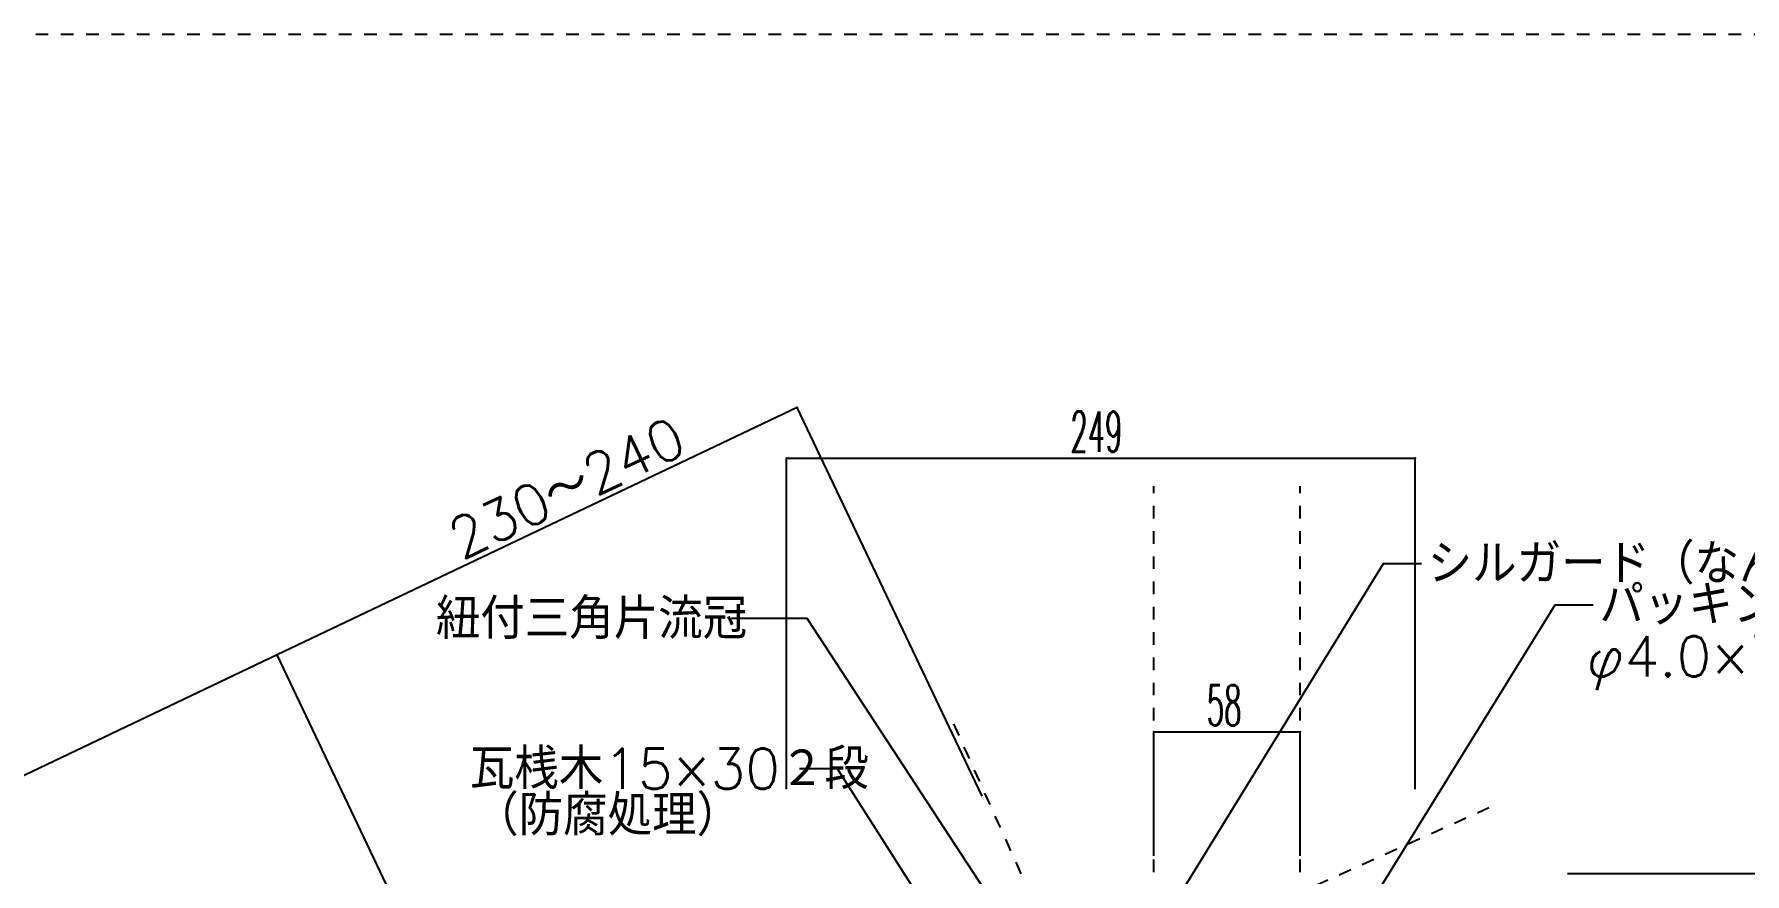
# Model space of a CAD drawing. Extents: x -1727 to 4652, y -2308 to 2357.
# Drawn here: x 3433 to 4110, y -332 to 0 of the extents above; entities that cross this region are included whole.
import ezdxf

# ---------------------------------------------------------------- set-up
doc = ezdxf.new("R2010")
doc.units = 0
doc.header["$LTSCALE"] = 5
doc.linetypes.add('DOT', pattern=[2, 1, -1])
for name, color, linetype in [('0-1', 7, 'CONTINUOUS'), ('0-3', 7, 'CONTINUOUS'), ('0-4', 7, 'CONTINUOUS'), ('0-A', 7, 'CONTINUOUS'), ('0-F', 7, 'CONTINUOUS')]:
    doc.layers.add(name, color=color, linetype=linetype)
doc.styles.get("Standard").update_dxf_attribs({"font": 'txt.shx', "bigfont": 'extfont.shx'})

msp = doc.modelspace()

# ---------------------------------------------------------------- linework, layer by layer
at = {"layer": '0-1', "color": 7, "linetype": 'CONTINUOUS'}
for p, q in [((3734.545, -147.8085), (3528.7945, -245.7444)), ((3807.7741, -301.6532), (3734.545, -147.8085)), ((3528.7945, -245.7444), (3275.9743, -366.0852)), ((3602.0237, -399.5891), (3528.7945, -245.7444))]:
    msp.add_line(p, q, dxfattribs=at)
msp.add_lwpolyline([(3858.2504, -385.9288), (3966.6654, -209.6004), (3981.6654, -209.6004)], dxfattribs=at)
at = {"layer": '0-1', "color": 7}
for p in [(3734.545, -147.8085), (3528.7945, -245.7444)]:
    msp.add_point(p, dxfattribs=at)
at = {"layer": '0-3', "color": 7, "linetype": 'CONTINUOUS'}
for p, q in [((3734.545, -147.8085), (3528.7945, -245.7444)), ((3807.7741, -301.6532), (3734.545, -147.8085)), ((3528.7945, -245.7444), (3275.9743, -366.0852)), ((3602.0237, -399.5891), (3528.7945, -245.7444))]:
    msp.add_line(p, q, dxfattribs=at)
for points in [[(3858.2504, -385.9288), (3966.6654, -209.6004), (3981.6654, -209.6004)], [(3931.1533, -393.1707), (4034.6281, -225.8415), (4049.6281, -225.8415)], [(3833.5559, -376.6148), (3738.5924, -231.3766), (3708.5924, -231.3766)], [(3843.896, -437.5885), (3750.5427, -290.7985), (3735.5427, -290.7985)]]:
    msp.add_lwpolyline(points, dxfattribs=at)
at = {"layer": '0-3', "color": 7}
for p in [(3734.545, -147.8085), (3528.7945, -245.7444)]:
    msp.add_point(p, dxfattribs=at)
at = {"layer": '0-4', "color": 7, "linetype": 'CONTINUOUS'}
for p, q in [((3730.3036, -167.8635), (3979.1704, -167.8635)), ((3730.3036, -298.8973), (3730.3036, -167.8635)), ((3979.1704, -298.8973), (3979.1704, -167.8635)), ((3875.7336, -276.1434), (3933.7336, -276.1434)), ((3875.7336, -325.2193), (3875.7336, -276.1434)), ((3933.7336, -325.2193), (3933.7336, -276.1434)), ((4039.4904, -332.3298), (4146.9534, -332.3298))]:
    msp.add_line(p, q, dxfattribs=at)
at = {"layer": '0-4', "color": 7}
for p in [(3730.3036, -167.8635), (3979.1704, -167.8635), (3875.7336, -276.1434), (3933.7336, -276.1434)]:
    msp.add_point(p, dxfattribs=at)
at = {"layer": '0-A', "color": 7, "linetype": 'DOT'}
msp.add_line((-1726.8095, 0), (4652.0253, 0), dxfattribs=at)
at = {"layer": '0-F', "color": 1, "linetype": 'DOT'}
for p, q in [((3875.7336, -451.7175), (3875.7336, -178.965)), ((3933.7336, -451.7175), (3933.7336, -178.965)), ((3909.4526, -523.8517), (3795.2647, -270.0973)), ((4008.4095, -306.2731), (3085.2095, -721.1114))]:
    msp.add_line(p, q, dxfattribs=at)

# ---------------------------------------------------------------- texts
at = {"layer": '0-1', "color": 7}
msp.add_text('230～240', height=16, rotation=25.4542, dxfattribs=at).set_placement((3601.7015, -208.2723))
msp.add_text('シルガード（なんばん）', height=16, dxfattribs=at).set_placement((3984.1654, -217.6004))
at = {"layer": '0-3', "color": 7}
msp.add_text('230～240', height=16, rotation=25.4542, dxfattribs=at).set_placement((3601.7015, -208.2723))
for s, p in [('シルガード（なんばん）', (3984.1654, -217.6004)), ('パッキン付きステンレスビス', (4052.1281, -233.8415)), ('紐付三角片流冠', (3591.5924, -239.3766)), ('φ4.0×75㎜', (4046.9943, -254.2939)), ('瓦桟木15×30２段', (3605.0427, -298.7985)), ('（防腐処理）', (3606.7788, -317.1777))]:
    msp.add_text(s, height=16, dxfattribs=at).set_placement(p)
at = {"layer": '0-4', "color": 7, "width": 0.5}
for s, p in [('249', (3842.737, -165.3635)), ('58', (3896.7336, -273.6434))]:
    msp.add_text(s, height=16, dxfattribs=at).set_placement(p)

doc.saveas('drawing.dxf')
